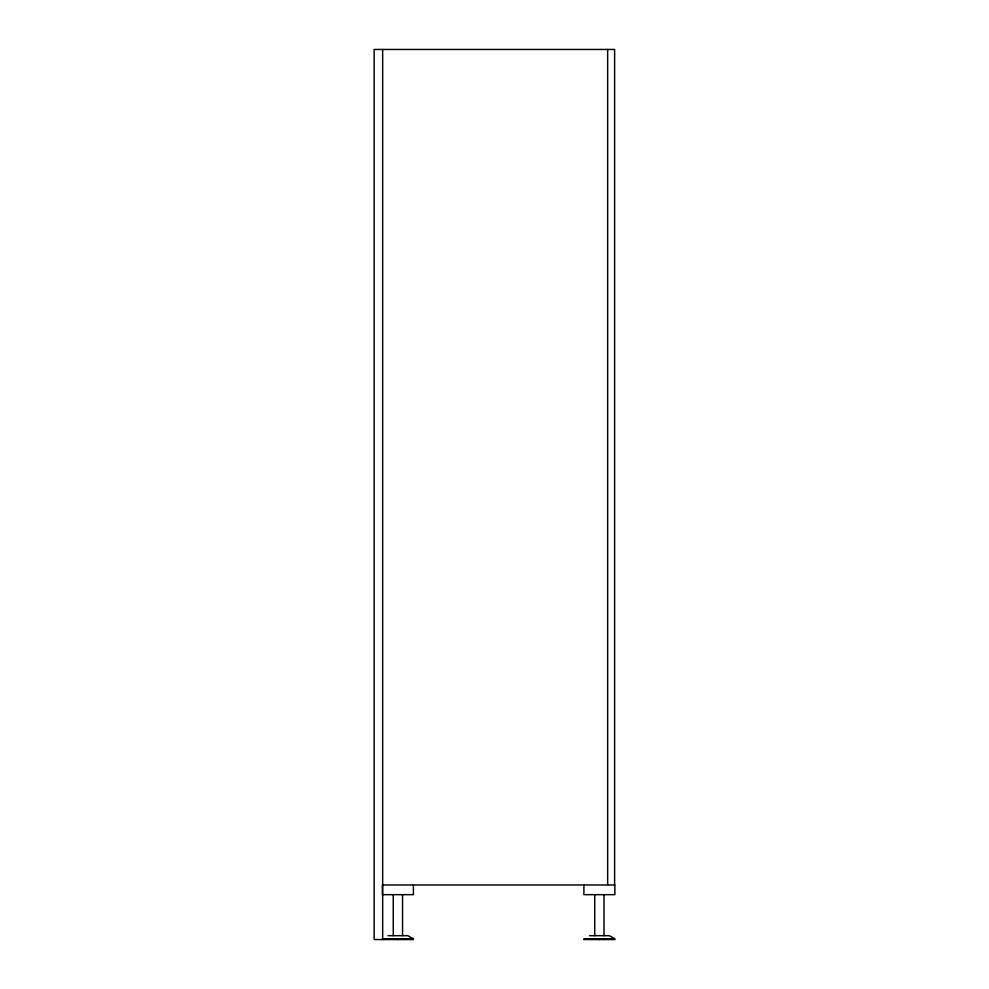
<?xml version="1.0" encoding="UTF-8"?>
<svg xmlns="http://www.w3.org/2000/svg" width="989" height="989" viewBox="0 0 989 989"><rect width="100%" height="100%" fill="white"/><g stroke="black" fill="none" stroke-linecap="round" stroke-linejoin="round"><path stroke-width="1.48" d="M387.997 935.681L407.814 935.681L413.39 938.808L382.422 938.808M589.469 935.681L609.286 935.681L614.861 938.808L583.893 938.808M413.39 939.55L374.139 939.55L374.139 49.45L614.626 49.45L614.626 884.982M583.893 939.55L614.861 939.55M607.654 49.45L607.654 884.982M604.019 894.662L604.019 935.681M599.371 938.808L599.371 939.55M594.735 894.662L594.735 935.681M583.893 884.982L583.893 894.662L614.861 894.662L614.861 884.982L382.422 884.982L382.422 894.662L413.39 894.662L413.39 884.982M402.548 894.662L402.548 935.681M397.899 938.808L397.899 939.55M393.263 894.662L393.263 935.681M382.656 49.45L382.656 939.55"/></g></svg>
